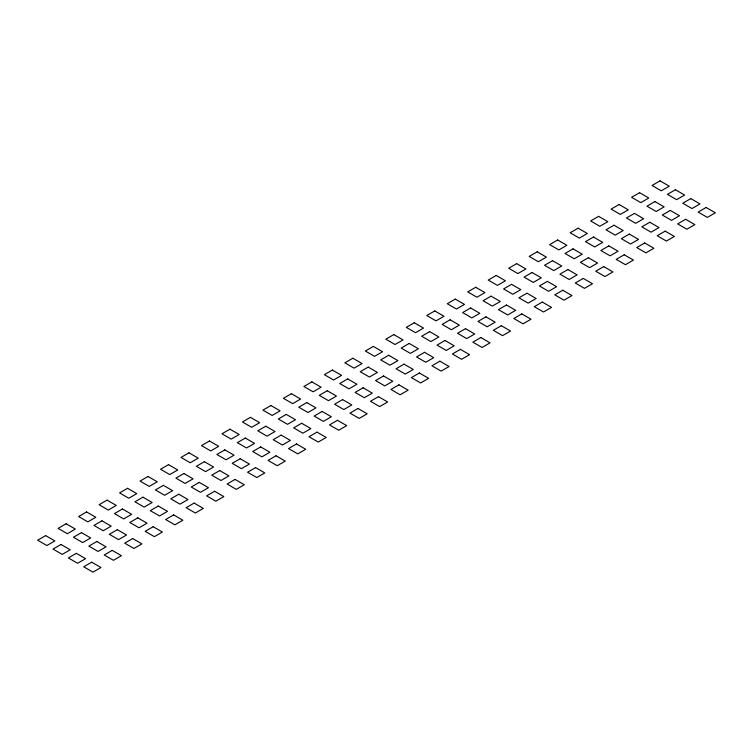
<?xml version="1.0" encoding="UTF-8"?>
<svg xmlns="http://www.w3.org/2000/svg" width="753" height="753" viewBox="0 0 753 753"><rect width="100%" height="100%" fill="white"/><g stroke="black" fill="none" stroke-linecap="round" stroke-linejoin="round"><path stroke-width="1.13" d="M45.641 535.599L37.65 540.212L46.865 545.53L54.856 540.918L45.641 535.599M66.113 523.768L58.132 528.38L67.346 533.708L75.338 529.095L66.113 523.768M86.595 511.946L78.613 516.558L87.828 521.876L95.819 517.264L86.595 511.946M107.077 500.124L99.095 504.736L108.31 510.054L116.291 505.442L107.077 500.124M127.558 488.302L119.576 492.914L128.791 498.232L136.773 493.62L127.558 488.302M148.04 476.47L140.049 481.082L149.273 486.41L157.255 481.798L148.04 476.47M168.521 464.648L160.53 469.26L169.745 474.578L177.736 469.976L168.521 464.648M189.003 452.826L181.012 457.438L190.227 462.756L198.218 458.144L189.003 452.826M209.485 441.004L201.493 445.616L210.708 450.934L218.699 446.322L209.485 441.004M229.966 429.182L221.975 433.784L231.19 439.112L239.181 434.5L229.966 429.182M250.438 417.35L242.457 421.962L251.671 427.29L259.663 422.678L250.438 417.35M270.92 405.528L262.938 410.14L272.153 415.458L280.135 410.846L270.92 405.528M291.402 393.706L283.42 398.318L292.635 403.636L300.616 399.024L291.402 393.706M311.883 381.884L303.892 386.496L313.116 391.814L321.098 387.202L311.883 381.884M332.365 370.052L324.374 374.665L333.598 379.992L341.58 375.38L332.365 370.052M352.846 358.23L344.855 362.842L354.07 368.161L362.061 363.548L352.846 358.23M373.328 346.408L365.337 351.02L374.552 356.338L382.543 351.726L373.328 346.408M393.81 334.586L385.818 339.198L395.033 344.516L403.024 339.904L393.81 334.586M414.291 322.755L406.3 327.367L415.515 332.694L423.506 328.082L414.291 322.755M434.763 310.933L426.782 315.545L435.996 320.863L443.988 316.251L434.763 310.933M455.245 299.11L447.263 303.723L456.478 309.041L464.46 304.428L455.245 299.11M475.727 287.288L467.745 291.9L476.96 297.219L484.941 292.606L475.727 287.288M496.208 275.457L488.217 280.069L497.441 285.396L505.423 280.784L496.208 275.457M516.69 263.635L508.699 268.247L517.913 273.565L525.905 268.962L516.69 263.635M537.171 251.813L529.18 256.425L538.395 261.743L546.386 257.131L537.171 251.813M557.653 239.991L549.662 244.603L558.877 249.921L566.868 245.309L557.653 239.991M578.135 228.168L570.143 232.771L579.358 238.099L587.349 233.486L578.135 228.168M598.607 216.337L590.625 220.949L599.84 226.276L607.831 221.664L598.607 216.337M619.088 204.515L611.107 209.127L620.321 214.445L628.303 209.833L619.088 204.515M639.57 192.693L631.588 197.305L640.803 202.623L648.785 198.011L639.57 192.693M660.052 180.871L652.07 185.483L661.285 190.801L669.266 186.189L660.052 180.871M61.002 544.466L53.011 549.078L62.226 554.396L70.217 549.784L61.002 544.466M81.475 532.644L73.493 537.256L82.708 542.574L90.699 537.962L81.475 532.644M101.956 520.812L93.974 525.425L103.189 530.752L111.171 526.14L101.956 520.812M122.438 508.99L114.456 513.602L123.671 518.921L131.653 514.308L122.438 508.99M142.919 497.168L134.928 501.78L144.152 507.098L152.134 502.486L142.919 497.168M163.401 485.346L155.41 489.958L164.625 495.276L172.616 490.664L163.401 485.346M183.883 473.515L175.891 478.127L185.106 483.454L193.097 478.842L183.883 473.515M204.364 461.693L196.373 466.305L205.588 471.623L213.579 467.011L204.364 461.693M224.846 449.87L216.855 454.483L226.069 459.801L234.061 455.189L224.846 449.87M245.318 438.048L237.336 442.66L246.551 447.979L254.542 443.366L245.318 438.048M265.8 426.217L257.818 430.829L267.033 436.156L275.014 431.544L265.8 426.217M286.281 414.395L278.299 419.007L287.514 424.325L295.496 419.722L286.281 414.395M306.763 402.573L298.781 407.185L307.996 412.503L315.978 407.891L306.763 402.573M327.244 390.751L319.253 395.363L328.477 400.681L336.459 396.069L327.244 390.751M347.726 378.928L339.735 383.531L348.95 388.859L356.941 384.246L347.726 378.928M368.208 367.097L360.216 371.709L369.431 377.037L377.422 372.424L368.208 367.097M388.689 355.275L380.698 359.887L389.913 365.205L397.904 360.593L388.689 355.275M409.171 343.453L401.18 348.065L410.394 353.383L418.386 348.771L409.171 343.453M429.643 331.631L421.661 336.243L430.876 341.561L438.867 336.949L429.643 331.631M450.125 319.799L442.143 324.411L451.358 329.739L459.339 325.127L450.125 319.799M470.606 307.977L462.624 312.589L471.839 317.907L479.821 313.295L470.606 307.977M491.088 296.155L483.097 300.767L492.321 306.085L500.303 301.473L491.088 296.155M511.569 284.333L503.578 288.945L512.802 294.263L520.784 289.651L511.569 284.333M532.051 272.501L524.06 277.113L533.275 282.441L541.266 277.829L532.051 272.501M552.533 260.679L544.541 265.291L553.756 270.609L561.747 265.997L552.533 260.679M573.014 248.857L565.023 253.469L574.238 258.787L582.229 254.175L573.014 248.857M593.486 237.035L585.505 241.647L594.719 246.965L602.711 242.353L593.486 237.035M613.968 225.203L605.986 229.816L615.201 235.143L623.192 230.531L613.968 225.203M634.45 213.381L626.468 217.994L635.683 223.312L643.664 218.709L634.45 213.381M654.931 201.559L646.949 206.171L656.164 211.489L664.146 206.877L654.931 201.559M675.413 189.737L667.422 194.349L676.646 199.667L684.628 195.055L675.413 189.737M76.354 553.333L68.372 557.945L77.587 563.263L85.578 558.651L76.354 553.333M96.836 541.511L88.854 546.123L98.069 551.441L106.051 546.829L96.836 541.511M117.317 529.688L109.336 534.291L118.55 539.619L126.532 535.006L117.317 529.688M137.799 517.857L129.808 522.469L139.032 527.797L147.014 523.184L137.799 517.857M158.281 506.035L150.289 510.647L159.514 515.965L167.495 511.353L158.281 506.035M178.762 494.213L170.771 498.825L179.986 504.143L187.977 499.531L178.762 494.213M199.244 482.391L191.253 487.003L200.467 492.321L208.459 487.709L199.244 482.391M219.725 470.559L211.734 475.171L220.949 480.499L228.94 475.887L219.725 470.559M240.198 458.737L232.216 463.349L241.431 468.667L249.422 464.055L240.198 458.737M260.679 446.915L252.697 451.527L261.912 456.845L269.903 452.233L260.679 446.915M281.161 435.093L273.179 439.705L282.394 445.023L290.376 440.411L281.161 435.093M301.642 423.261L293.661 427.873L302.875 433.201L310.857 428.589L301.642 423.261M322.124 411.439L314.133 416.051L323.357 421.369L331.339 416.757L322.124 411.439M342.606 399.617L334.614 404.229L343.829 409.547L351.82 404.935L342.606 399.617M363.087 387.795L355.096 392.407L364.311 397.725L372.302 393.113L363.087 387.795M383.569 375.963L375.578 380.576L384.792 385.903L392.784 381.291L383.569 375.963M404.05 364.141L396.059 368.754L405.274 374.072L413.265 369.469L404.05 364.141M424.523 352.319L416.541 356.931L425.756 362.249L433.747 357.637L424.523 352.319M445.004 340.497L437.022 345.109L446.237 350.427L454.219 345.815L445.004 340.497M465.486 328.675L457.504 333.278L466.719 338.605L474.701 333.993L465.486 328.675M485.967 316.844L477.986 321.456L487.2 326.783L495.182 322.171L485.967 316.844M506.449 305.021L498.458 309.634L507.682 314.952L515.664 310.34L506.449 305.021M526.931 293.199L518.939 297.811L528.154 303.13L536.145 298.517L526.931 293.199M547.412 281.377L539.421 285.989L548.636 291.307L556.627 286.695L547.412 281.377M567.894 269.546L559.903 274.158L569.117 279.485L577.109 274.873L567.894 269.546M588.375 257.724L580.384 262.336L589.599 267.654L597.59 263.042L588.375 257.724M608.848 245.902L600.866 250.514L610.081 255.832L618.072 251.22L608.848 245.902M629.329 234.079L621.347 238.692L630.562 244.01L638.544 239.398L629.329 234.079M649.811 222.248L641.829 226.86L651.044 232.188L659.026 227.575L649.811 222.248M670.292 210.426L662.301 215.038L671.525 220.356L679.507 215.744L670.292 210.426M690.774 198.604L682.783 203.216L691.998 208.534L699.989 203.922L690.774 198.604M91.715 562.199L83.734 566.811L92.948 572.129L100.93 567.517L91.715 562.199M112.197 550.377L104.215 554.989L113.43 560.307L121.412 555.695L112.197 550.377M132.679 538.555L124.697 543.167L133.912 548.485L141.893 543.873L132.679 538.555M153.16 526.724L145.169 531.336L154.393 536.663L162.375 532.051L153.16 526.724M173.642 514.901L165.651 519.514L174.865 524.832L182.857 520.229L173.642 514.901M194.123 503.079L186.132 507.691L195.347 513.009L203.338 508.397L194.123 503.079M214.605 491.257L206.614 495.869L215.829 501.187L223.82 496.575L214.605 491.257M235.087 479.435L227.095 484.038L236.31 489.365L244.301 484.753L235.087 479.435M255.559 467.604L247.577 472.216L256.792 477.543L264.783 472.931L255.559 467.604M276.04 455.781L268.059 460.394L277.273 465.712L285.255 461.1L276.04 455.781M296.522 443.959L288.54 448.572L297.755 453.89L305.737 449.277L296.522 443.959M317.004 432.137L309.012 436.749L318.237 442.067L326.218 437.455L317.004 432.137M337.485 420.306L329.494 424.918L338.709 430.245L346.7 425.633L337.485 420.306M357.967 408.484L349.976 413.096L359.19 418.414L367.182 413.802L357.967 408.484M378.448 396.662L370.457 401.274L379.672 406.592L387.663 401.98L378.448 396.662M398.93 384.839L390.939 389.452L400.154 394.77L408.145 390.158L398.93 384.839M419.402 373.008L411.42 377.62L420.635 382.948L428.626 378.335L419.402 373.008M439.884 361.186L431.902 365.798L441.117 371.116L449.108 366.504L439.884 361.186M460.365 349.364L452.384 353.976L461.598 359.294L469.58 354.682L460.365 349.364M480.847 337.542L472.865 342.154L482.08 347.472L490.062 342.86L480.847 337.542M501.329 325.71L493.337 330.322L502.562 335.65L510.543 331.038L501.329 325.71M521.81 313.888L513.819 318.5L523.034 323.818L531.025 319.216L521.81 313.888M542.292 302.066L534.301 306.678L543.515 311.996L551.507 307.384L542.292 302.066M562.773 290.244L554.782 294.856L563.997 300.174L571.988 295.562L562.773 290.244M583.255 278.422L575.264 283.024L584.479 288.352L592.47 283.74L583.255 278.422M603.727 266.59L595.745 271.202L604.96 276.53L612.951 271.918L603.727 266.59M624.209 254.768L616.227 259.38L625.442 264.698L633.424 260.086L624.209 254.768M644.69 242.946L636.709 247.558L645.923 252.876L653.905 248.264L644.69 242.946M665.172 231.124L657.181 235.736L666.405 241.054L674.387 236.442L665.172 231.124M685.654 219.292L677.662 223.905L686.887 229.232L694.868 224.62L685.654 219.292M706.135 207.47L698.144 212.082L707.359 217.401L715.35 212.788L706.135 207.47"/></g></svg>
